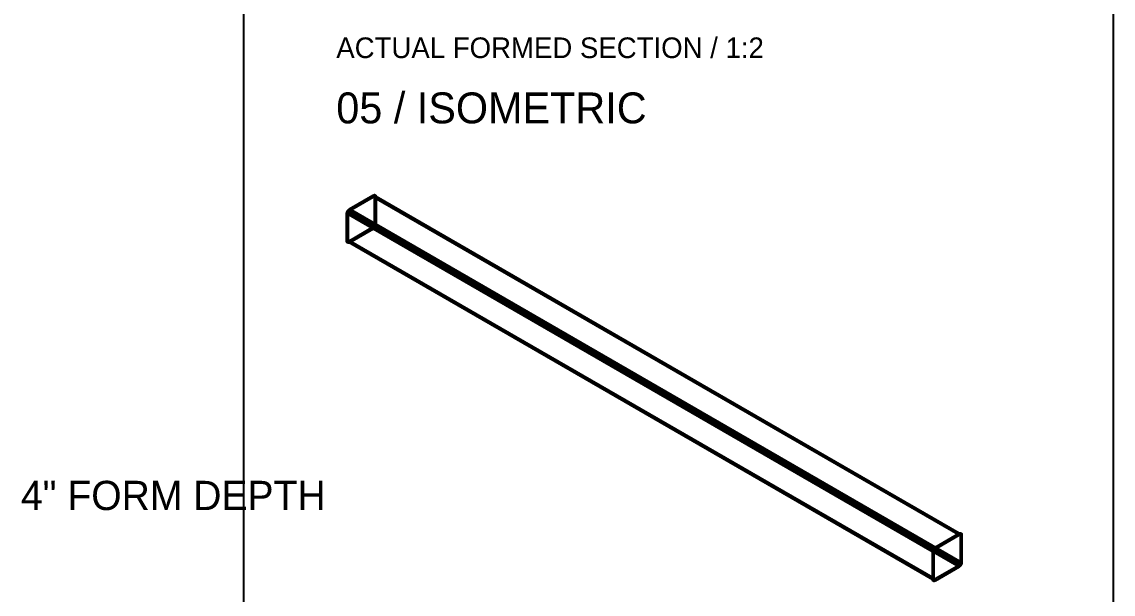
# Model space of a CAD drawing. Header units: inches. Extents: x 2 to 134, y 2 to 86.
# Drawn here: x 98.84 to 134.11, y 42.17 to 60.67 of the extents above; entities that cross this region are included whole.
import ezdxf

# ---------------------------------------------------------------- set-up
doc = ezdxf.new("R2010")
doc.units = ezdxf.units.IN
doc.header["$MEASUREMENT"] = 0

msp = doc.modelspace()

# ---------------------------------------------------------------- linework, layer by layer
at = {"layer": 'OUTLINE'}
for p, q in [((134.111, 86.111), (134.111, 1.889)), ((106, 75.5), (106, 7.444)), ((109.423, 54.626), (110.197, 55.073)), ((110.197, 55.073), (110.199, 55.075)), ((129.133, 44.14), (110.197, 55.073)), ((110.199, 55.075), (110.201, 55.076)), ((110.201, 55.076), (110.203, 55.077)), ((110.203, 55.077), (110.206, 55.078)), ((110.206, 55.078), (110.208, 55.079)), ((110.208, 55.079), (110.21, 55.08)), ((110.21, 55.08), (110.212, 55.081)), ((110.212, 55.081), (110.214, 55.082)), ((110.214, 55.082), (110.216, 55.082)), ((110.216, 55.082), (110.218, 55.083)), ((110.218, 55.083), (110.221, 55.083)), ((110.221, 55.083), (110.223, 55.084)), ((110.223, 55.084), (110.225, 55.084)), ((110.225, 55.084), (110.227, 55.085)), ((110.227, 55.085), (110.229, 55.085)), ((110.229, 55.085), (110.231, 55.085)), ((110.231, 55.085), (110.233, 55.085)), ((110.233, 55.085), (110.235, 55.086)), ((110.235, 55.086), (110.237, 55.086)), ((110.237, 55.086), (110.239, 55.086)), ((110.239, 55.086), (110.241, 55.085)), ((110.241, 55.085), (110.243, 55.085)), ((110.243, 55.085), (110.245, 55.085)), ((110.245, 55.085), (110.246, 55.085)), ((110.246, 55.085), (110.248, 55.084)), ((110.248, 55.084), (110.25, 55.084)), ((110.25, 55.084), (110.252, 55.083)), ((110.252, 55.083), (110.253, 55.083)), ((110.253, 55.083), (110.255, 55.082)), ((110.255, 55.082), (110.257, 55.081)), ((110.257, 55.081), (110.258, 55.081)), ((110.258, 55.081), (110.26, 55.08)), ((110.26, 55.08), (110.261, 55.079)), ((110.261, 55.079), (110.263, 55.078)), ((110.263, 55.078), (110.264, 55.077)), ((110.264, 55.077), (110.266, 55.076)), ((110.266, 55.076), (110.267, 55.074)), ((110.267, 55.074), (110.269, 55.073)), ((110.269, 55.073), (110.27, 55.072)), ((110.27, 55.072), (110.271, 55.07)), ((110.271, 55.07), (110.272, 55.069)), ((110.272, 55.069), (110.273, 55.068)), ((110.273, 55.068), (110.274, 55.066)), ((110.274, 55.066), (110.276, 55.064)), ((110.276, 55.064), (110.277, 55.063)), ((110.277, 55.063), (110.278, 55.061)), ((110.278, 55.061), (110.278, 55.059)), ((110.278, 55.059), (110.279, 55.057)), ((110.279, 55.057), (110.28, 55.056)), ((110.28, 55.056), (110.281, 55.054)), ((110.281, 55.054), (110.282, 55.052)), ((110.282, 55.052), (110.282, 55.05)), ((110.282, 55.05), (110.283, 55.048)), ((110.283, 55.048), (110.283, 55.045)), ((110.283, 55.045), (110.284, 55.043)), ((110.284, 55.043), (110.284, 55.041)), ((110.284, 55.041), (110.285, 55.039)), ((110.285, 55.039), (110.285, 55.036)), ((110.285, 55.036), (110.285, 55.034)), ((110.285, 55.034), (110.286, 55.032)), ((110.286, 55.032), (110.286, 55.029)), ((109.423, 54.558), (110.197, 55.005)), ((110.197, 55.005), (110.197, 55.005)), ((110.197, 55.005), (110.198, 55.005)), ((129.133, 44.072), (110.197, 55.005)), ((110.198, 55.005), (110.199, 55.006)), ((110.199, 55.006), (110.2, 55.006)), ((110.2, 55.006), (110.2, 55.007)), ((110.2, 55.007), (110.201, 55.007)), ((110.201, 55.007), (110.202, 55.007)), ((110.202, 55.007), (110.203, 55.007)), ((110.203, 55.007), (110.203, 55.008)), ((110.203, 55.008), (110.204, 55.008)), ((110.204, 55.008), (110.205, 55.008)), ((110.205, 55.008), (110.205, 55.008)), ((110.205, 55.008), (110.206, 55.008)), ((110.206, 55.008), (110.207, 55.008)), ((110.207, 55.008), (110.207, 55.009)), ((110.207, 55.009), (110.208, 55.009)), ((110.208, 55.009), (110.209, 55.009)), ((110.209, 55.009), (110.209, 55.009)), ((110.209, 55.009), (110.21, 55.009)), ((110.21, 55.009), (110.211, 55.009)), ((110.211, 55.009), (110.211, 55.009)), ((110.211, 55.009), (110.212, 55.009)), ((110.212, 55.009), (110.213, 55.009)), ((110.213, 55.009), (110.213, 55.008)), ((110.213, 55.008), (110.214, 55.008)), ((110.214, 55.008), (110.214, 55.008)), ((110.214, 55.008), (110.215, 55.008)), ((110.215, 55.008), (110.216, 55.008)), ((110.216, 55.008), (110.216, 55.008)), ((110.216, 55.008), (110.217, 55.007)), ((110.217, 55.007), (110.217, 55.007)), ((110.217, 55.007), (110.218, 55.007)), ((110.218, 55.007), (110.218, 55.006)), ((110.218, 55.006), (110.219, 55.006)), ((110.219, 55.006), (110.219, 55.006)), ((110.219, 55.006), (110.22, 55.005)), ((110.22, 55.005), (110.22, 55.005)), ((110.22, 55.005), (110.221, 55.005)), ((110.221, 55.005), (110.221, 55.004)), ((110.221, 55.004), (110.222, 55.004)), ((110.222, 55.004), (110.222, 55.003)), ((110.222, 55.003), (110.222, 55.003)), ((110.222, 55.003), (110.223, 55.002)), ((110.223, 55.002), (110.223, 55.002)), ((110.223, 55.002), (110.223, 55.001)), ((110.223, 55.001), (110.224, 55.001)), ((110.224, 55.001), (110.224, 55)), ((110.224, 55), (110.224, 54.999)), ((110.224, 54.999), (110.225, 54.999)), ((110.225, 54.999), (110.225, 54.998)), ((110.225, 54.998), (110.225, 54.997)), ((110.225, 54.997), (110.225, 54.997)), ((110.225, 54.997), (110.225, 54.996)), ((110.225, 54.996), (110.226, 54.995)), ((110.226, 54.995), (110.226, 54.995)), ((110.226, 54.995), (110.226, 54.994)), ((110.226, 54.994), (110.226, 54.993)), ((110.226, 54.993), (110.226, 54.992)), ((110.226, 54.992), (110.226, 54.992)), ((110.226, 54.992), (110.226, 54.991)), ((110.226, 54.991), (110.226, 54.99)), ((110.226, 54.99), (110.226, 54.989)), ((110.226, 54.989), (110.227, 54.988)), ((110.227, 54.988), (110.227, 54.987)), ((110.227, 54.987), (110.227, 54.094)), ((129.163, 44.054), (110.227, 54.987)), ((110.286, 55.029), (110.286, 55.027)), ((110.286, 55.027), (110.286, 55.024)), ((110.286, 55.024), (110.286, 55.022)), ((129.222, 44.089), (110.286, 55.022)), ((110.286, 55.022), (110.286, 54.128)), ((109.333, 54.477), (109.334, 54.48)), ((109.333, 54.474), (109.333, 54.477)), ((109.333, 54.472), (109.333, 54.474)), ((128.269, 43.539), (109.333, 54.472)), ((109.333, 53.578), (109.333, 54.472)), ((109.334, 54.487), (109.335, 54.49)), ((109.334, 54.485), (109.334, 54.487)), ((109.334, 54.482), (109.334, 54.485)), ((109.334, 54.48), (109.334, 54.482)), ((109.335, 54.493), (109.336, 54.496)), ((109.335, 54.49), (109.335, 54.493)), ((109.336, 54.498), (109.337, 54.501)), ((109.336, 54.496), (109.336, 54.498)), ((109.337, 54.504), (109.338, 54.507)), ((109.337, 54.501), (109.337, 54.504)), ((109.338, 54.507), (109.339, 54.51)), ((109.339, 54.512), (109.34, 54.515)), ((109.339, 54.51), (109.339, 54.512)), ((109.34, 54.515), (109.341, 54.518)), ((109.341, 54.518), (109.342, 54.521)), ((109.342, 54.521), (109.343, 54.524)), ((109.343, 54.524), (109.344, 54.526)), ((109.344, 54.526), (109.345, 54.529)), ((109.345, 54.529), (109.346, 54.532)), ((109.346, 54.532), (109.347, 54.535)), ((109.347, 54.535), (109.348, 54.538)), ((109.348, 54.538), (109.35, 54.541)), ((109.35, 54.541), (109.351, 54.543)), ((109.351, 54.543), (109.352, 54.546)), ((109.352, 54.546), (109.354, 54.549)), ((109.354, 54.549), (109.355, 54.552)), ((109.355, 54.552), (109.356, 54.554)), ((109.356, 54.554), (109.358, 54.557)), ((109.358, 54.557), (109.359, 54.56)), ((109.359, 54.56), (109.361, 54.562)), ((109.361, 54.562), (109.363, 54.565)), ((109.363, 54.565), (109.364, 54.568)), ((109.364, 54.568), (109.366, 54.57)), ((109.366, 54.57), (109.368, 54.573)), ((109.368, 54.573), (109.369, 54.575)), ((109.369, 54.575), (109.371, 54.578)), ((109.371, 54.578), (109.373, 54.58)), ((109.373, 54.58), (109.375, 54.583)), ((109.375, 54.583), (109.377, 54.585)), ((109.377, 54.585), (109.379, 54.588)), ((109.379, 54.588), (109.381, 54.59)), ((109.381, 54.59), (109.382, 54.592)), ((109.382, 54.592), (109.384, 54.595)), ((109.384, 54.595), (109.386, 54.597)), ((109.386, 54.597), (109.388, 54.599)), ((109.388, 54.599), (109.391, 54.601)), ((109.391, 54.601), (109.393, 54.603)), ((109.393, 54.603), (109.395, 54.605)), ((109.393, 54.513), (109.394, 54.514)), ((109.393, 54.512), (109.393, 54.513)), ((109.393, 54.511), (109.393, 54.512)), ((109.393, 54.51), (109.393, 54.511)), ((109.393, 54.511), (109.393, 54.511)), ((109.393, 54.509), (109.393, 54.51)), ((109.393, 54.508), (109.393, 54.509)), ((109.393, 54.507), (109.393, 54.508)), ((109.393, 54.506), (109.393, 54.507)), ((109.393, 53.612), (109.393, 54.506)), ((128.329, 43.573), (109.393, 54.506)), ((109.394, 54.518), (109.395, 54.519)), ((109.394, 54.517), (109.394, 54.518)), ((109.394, 54.516), (109.394, 54.517)), ((109.394, 54.515), (109.394, 54.516)), ((109.394, 54.514), (109.394, 54.515)), ((109.395, 54.605), (109.397, 54.607)), ((109.395, 54.522), (109.396, 54.523)), ((109.395, 54.521), (109.395, 54.522)), ((109.395, 54.52), (109.395, 54.521)), ((109.395, 54.519), (109.395, 54.52)), ((109.396, 54.524), (109.397, 54.525)), ((109.396, 54.523), (109.396, 54.524)), ((109.396, 54.523), (109.396, 54.523)), ((109.397, 54.607), (109.399, 54.609)), ((109.397, 54.527), (109.398, 54.528)), ((109.397, 54.526), (109.397, 54.527)), ((109.397, 54.525), (109.397, 54.526)), ((109.398, 54.529), (109.399, 54.53)), ((109.398, 54.528), (109.398, 54.529)), ((109.399, 54.609), (109.401, 54.611)), ((109.399, 54.531), (109.4, 54.532)), ((109.399, 54.53), (109.399, 54.531)), ((109.4, 54.533), (109.401, 54.534)), ((109.4, 54.532), (109.4, 54.533)), ((109.401, 54.611), (109.403, 54.613)), ((109.401, 54.535), (109.402, 54.536)), ((109.401, 54.534), (109.401, 54.535)), ((109.402, 54.536), (109.403, 54.537)), ((109.402, 54.536), (109.402, 54.536)), ((109.403, 54.613), (109.405, 54.614)), ((109.403, 54.538), (109.404, 54.539)), ((109.403, 54.537), (109.403, 54.538)), ((109.404, 54.54), (109.405, 54.541)), ((109.404, 54.539), (109.404, 54.54)), ((109.405, 54.614), (109.407, 54.616)), ((109.405, 54.541), (109.406, 54.542)), ((109.406, 54.542), (109.407, 54.543)), ((109.406, 54.542), (109.406, 54.542)), ((109.407, 54.616), (109.41, 54.618)), ((109.407, 54.544), (109.408, 54.545)), ((109.407, 54.543), (109.407, 54.544)), ((109.408, 54.545), (109.409, 54.546)), ((109.409, 54.546), (109.41, 54.547)), ((109.409, 54.546), (109.409, 54.546)), ((109.41, 54.618), (109.412, 54.619)), ((109.41, 54.547), (109.411, 54.548)), ((109.411, 54.548), (109.411, 54.549)), ((109.411, 54.549), (109.412, 54.549)), ((109.412, 54.619), (109.414, 54.621)), ((109.412, 54.549), (109.413, 54.55)), ((109.413, 54.55), (109.413, 54.551)), ((109.413, 54.551), (109.414, 54.551)), ((109.414, 54.621), (109.416, 54.622)), ((109.414, 54.551), (109.415, 54.552)), ((109.415, 54.552), (109.415, 54.553)), ((109.415, 54.553), (109.416, 54.553)), ((109.416, 54.622), (109.418, 54.624)), ((109.416, 54.553), (109.417, 54.554)), ((109.417, 54.554), (109.418, 54.554)), ((109.418, 54.624), (109.42, 54.625)), ((109.418, 54.554), (109.418, 54.555)), ((109.418, 54.555), (109.419, 54.555)), ((109.419, 54.555), (109.42, 54.556)), ((109.42, 54.625), (109.423, 54.626)), ((109.42, 54.556), (109.421, 54.557)), ((109.42, 54.556), (109.42, 54.556)), ((109.421, 54.557), (109.422, 54.557)), ((109.422, 54.557), (109.423, 54.558)), ((128.359, 43.693), (109.423, 54.626)), ((128.359, 43.625), (109.423, 54.558)), ((110.197, 54.042), (109.423, 53.595)), ((110.197, 53.973), (109.423, 53.526)), ((110.198, 54.043), (110.197, 54.042)), ((129.133, 43.109), (110.197, 54.042)), ((110.197, 54.042), (110.197, 54.042)), ((110.199, 53.975), (110.197, 53.973)), ((129.133, 43.04), (110.197, 53.973)), ((110.199, 54.043), (110.198, 54.043)), ((110.2, 54.044), (110.199, 54.043)), ((110.201, 53.976), (110.199, 53.975)), ((110.201, 54.045), (110.2, 54.044)), ((110.2, 54.044), (110.2, 54.044)), ((110.202, 54.045), (110.201, 54.045)), ((110.203, 53.977), (110.201, 53.976)), ((110.203, 54.046), (110.202, 54.045)), ((110.204, 54.047), (110.203, 54.047)), ((110.203, 54.047), (110.203, 54.046)), ((110.206, 53.979), (110.203, 53.977)), ((110.205, 54.048), (110.204, 54.047)), ((110.206, 54.049), (110.205, 54.049)), ((110.205, 54.049), (110.205, 54.048)), ((110.207, 54.05), (110.206, 54.049)), ((110.208, 53.98), (110.206, 53.979)), ((110.208, 54.051), (110.207, 54.051)), ((110.207, 54.051), (110.207, 54.05)), ((110.209, 54.052), (110.208, 54.051)), ((110.21, 53.982), (110.208, 53.98)), ((110.21, 54.053), (110.209, 54.053)), ((110.209, 54.053), (110.209, 54.052)), ((110.211, 54.054), (110.21, 54.053)), ((110.212, 53.984), (110.21, 53.982)), ((110.212, 54.056), (110.211, 54.055)), ((110.211, 54.055), (110.211, 54.054)), ((110.213, 54.057), (110.212, 54.056)), ((110.214, 53.985), (110.212, 53.984)), ((110.214, 54.058), (110.213, 54.057)), ((110.213, 54.057), (110.213, 54.057)), ((110.215, 54.06), (110.214, 54.059)), ((110.214, 54.059), (110.214, 54.058)), ((110.216, 53.987), (110.214, 53.985)), ((110.216, 54.061), (110.215, 54.06)), ((110.217, 54.062), (110.216, 54.062)), ((110.216, 54.062), (110.216, 54.061)), ((110.218, 53.989), (110.216, 53.987)), ((110.218, 54.064), (110.217, 54.063)), ((110.217, 54.063), (110.217, 54.062)), ((110.219, 54.066), (110.218, 54.065)), ((110.218, 54.065), (110.218, 54.064)), ((110.221, 53.991), (110.218, 53.989)), ((110.22, 54.068), (110.219, 54.067)), ((110.219, 54.067), (110.219, 54.066)), ((110.221, 54.07), (110.22, 54.069)), ((110.22, 54.069), (110.22, 54.068)), ((110.222, 54.072), (110.221, 54.071)), ((110.221, 54.071), (110.221, 54.07)), ((110.223, 53.993), (110.221, 53.991)), ((110.223, 54.074), (110.222, 54.073)), ((110.222, 54.073), (110.222, 54.073)), ((110.222, 54.073), (110.222, 54.072)), ((110.224, 54.077), (110.223, 54.076)), ((110.223, 54.076), (110.223, 54.075)), ((110.223, 54.075), (110.223, 54.074)), ((110.225, 53.995), (110.223, 53.993)), ((110.225, 54.08), (110.224, 54.079)), ((110.224, 54.079), (110.224, 54.078)), ((110.224, 54.078), (110.224, 54.077)), ((110.226, 54.085), (110.225, 54.084)), ((110.225, 54.084), (110.225, 54.083)), ((110.225, 54.083), (110.225, 54.082)), ((110.225, 54.082), (110.225, 54.081)), ((110.225, 54.081), (110.225, 54.08)), ((110.227, 53.997), (110.225, 53.995)), ((110.227, 54.093), (110.226, 54.092)), ((110.226, 54.092), (110.226, 54.091)), ((110.226, 54.091), (110.226, 54.09)), ((110.226, 54.09), (110.226, 54.089)), ((110.226, 54.089), (110.226, 54.088)), ((110.226, 54.088), (110.226, 54.087)), ((110.226, 54.087), (110.226, 54.087)), ((110.226, 54.087), (110.226, 54.086)), ((110.226, 54.086), (110.226, 54.085)), ((110.227, 54.094), (110.227, 54.093)), ((129.163, 43.16), (110.227, 54.094)), ((110.229, 53.999), (110.227, 53.997)), ((110.231, 54.001), (110.229, 53.999)), ((110.233, 54.003), (110.231, 54.001)), ((110.235, 54.005), (110.233, 54.003)), ((110.237, 54.007), (110.235, 54.005)), ((110.239, 54.01), (110.237, 54.007)), ((110.241, 54.012), (110.239, 54.01)), ((110.243, 54.014), (110.241, 54.012)), ((110.245, 54.017), (110.243, 54.014)), ((110.246, 54.019), (110.245, 54.017)), ((110.248, 54.022), (110.246, 54.019)), ((110.25, 54.024), (110.248, 54.022)), ((110.252, 54.027), (110.25, 54.024)), ((110.253, 54.029), (110.252, 54.027)), ((110.255, 54.032), (110.253, 54.029)), ((110.257, 54.035), (110.255, 54.032)), ((110.258, 54.037), (110.257, 54.035)), ((110.26, 54.04), (110.258, 54.037)), ((110.261, 54.043), (110.26, 54.04)), ((110.263, 54.045), (110.261, 54.043)), ((110.264, 54.048), (110.263, 54.045)), ((110.266, 54.051), (110.264, 54.048)), ((110.267, 54.054), (110.266, 54.051)), ((110.269, 54.056), (110.267, 54.054)), ((110.27, 54.059), (110.269, 54.056)), ((110.271, 54.062), (110.27, 54.059)), ((110.272, 54.065), (110.271, 54.062)), ((110.273, 54.068), (110.272, 54.065)), ((110.274, 54.07), (110.273, 54.068)), ((110.276, 54.073), (110.274, 54.07)), ((110.277, 54.076), (110.276, 54.073)), ((110.278, 54.079), (110.277, 54.076)), ((110.279, 54.085), (110.278, 54.082)), ((110.278, 54.082), (110.278, 54.079)), ((110.28, 54.087), (110.279, 54.085)), ((110.281, 54.09), (110.28, 54.087)), ((110.282, 54.093), (110.281, 54.09)), ((110.283, 54.099), (110.282, 54.096)), ((110.282, 54.096), (110.282, 54.093)), ((110.284, 54.104), (110.283, 54.101)), ((110.283, 54.101), (110.283, 54.099)), ((110.285, 54.11), (110.284, 54.107)), ((110.284, 54.107), (110.284, 54.104)), ((110.286, 54.118), (110.285, 54.115)), ((110.285, 54.115), (110.285, 54.112)), ((110.285, 54.112), (110.285, 54.11)), ((110.286, 54.128), (110.286, 54.125)), ((129.222, 43.195), (110.286, 54.128)), ((110.286, 54.125), (110.286, 54.123)), ((110.286, 54.123), (110.286, 54.12)), ((110.286, 54.12), (110.286, 54.118)), ((128.269, 42.645), (109.333, 53.578)), ((109.333, 53.575), (109.333, 53.578)), ((109.333, 53.573), (109.333, 53.575)), ((109.334, 53.57), (109.333, 53.573)), ((109.334, 53.568), (109.334, 53.57)), ((109.334, 53.566), (109.334, 53.568)), ((109.334, 53.563), (109.334, 53.566)), ((109.335, 53.561), (109.334, 53.563)), ((109.335, 53.559), (109.335, 53.561)), ((109.336, 53.557), (109.335, 53.559)), ((109.336, 53.554), (109.336, 53.557)), ((109.337, 53.552), (109.336, 53.554)), ((109.337, 53.55), (109.337, 53.552)), ((109.338, 53.548), (109.337, 53.55)), ((109.339, 53.546), (109.338, 53.548)), ((109.339, 53.544), (109.339, 53.546)), ((109.34, 53.542), (109.339, 53.544)), ((109.341, 53.541), (109.34, 53.542)), ((109.342, 53.539), (109.341, 53.541)), ((109.343, 53.537), (109.342, 53.539)), ((109.344, 53.535), (109.343, 53.537)), ((109.345, 53.534), (109.344, 53.535)), ((109.346, 53.532), (109.345, 53.534)), ((109.347, 53.531), (109.346, 53.532)), ((109.348, 53.529), (109.347, 53.531)), ((109.35, 53.528), (109.348, 53.529)), ((109.351, 53.527), (109.35, 53.528)), ((109.352, 53.525), (109.351, 53.527)), ((109.354, 53.524), (109.352, 53.525)), ((109.355, 53.523), (109.354, 53.524)), ((109.356, 53.522), (109.355, 53.523)), ((109.358, 53.521), (109.356, 53.522)), ((109.359, 53.52), (109.358, 53.521)), ((109.361, 53.519), (109.359, 53.52)), ((109.363, 53.518), (109.361, 53.519)), ((109.364, 53.518), (109.363, 53.518)), ((109.366, 53.517), (109.364, 53.518)), ((109.368, 53.516), (109.366, 53.517)), ((109.369, 53.516), (109.368, 53.516)), ((109.371, 53.515), (109.369, 53.516)), ((109.373, 53.515), (109.371, 53.515)), ((109.375, 53.515), (109.373, 53.515)), ((109.377, 53.514), (109.375, 53.515)), ((109.379, 53.514), (109.377, 53.514)), ((109.381, 53.514), (109.379, 53.514)), ((109.382, 53.514), (109.381, 53.514)), ((109.384, 53.514), (109.382, 53.514)), ((109.386, 53.514), (109.384, 53.514)), ((109.388, 53.514), (109.386, 53.514)), ((109.391, 53.515), (109.388, 53.514)), ((109.393, 53.515), (109.391, 53.515)), ((128.329, 42.679), (109.393, 53.612)), ((109.393, 53.611), (109.393, 53.612)), ((109.393, 53.61), (109.393, 53.611)), ((109.393, 53.611), (109.393, 53.611)), ((109.393, 53.609), (109.393, 53.61)), ((109.393, 53.608), (109.393, 53.609)), ((109.393, 53.607), (109.393, 53.608)), ((109.393, 53.606), (109.393, 53.607)), ((109.393, 53.607), (109.393, 53.607)), ((109.394, 53.605), (109.393, 53.606)), ((109.395, 53.515), (109.393, 53.515)), ((109.394, 53.604), (109.394, 53.605)), ((109.394, 53.603), (109.394, 53.604)), ((109.394, 53.604), (109.394, 53.604)), ((109.394, 53.602), (109.394, 53.603)), ((109.395, 53.602), (109.394, 53.602)), ((109.395, 53.601), (109.395, 53.602)), ((109.395, 53.6), (109.395, 53.601)), ((109.396, 53.599), (109.395, 53.6)), ((109.395, 53.6), (109.395, 53.6)), ((109.397, 53.516), (109.395, 53.515)), ((109.396, 53.598), (109.396, 53.599)), ((109.396, 53.599), (109.396, 53.599)), ((109.397, 53.598), (109.396, 53.598)), ((109.397, 53.597), (109.397, 53.598)), ((109.398, 53.596), (109.397, 53.597)), ((109.397, 53.597), (109.397, 53.597)), ((109.399, 53.516), (109.397, 53.516)), ((109.399, 53.595), (109.398, 53.596)), ((109.398, 53.596), (109.398, 53.596)), ((109.4, 53.594), (109.399, 53.595)), ((109.399, 53.595), (109.399, 53.595)), ((109.401, 53.517), (109.399, 53.516)), ((109.401, 53.594), (109.4, 53.594)), ((109.4, 53.594), (109.4, 53.594)), ((109.401, 53.593), (109.401, 53.594)), ((109.402, 53.593), (109.401, 53.593)), ((109.403, 53.518), (109.401, 53.517)), ((109.403, 53.592), (109.402, 53.593)), ((109.402, 53.593), (109.402, 53.593)), ((109.404, 53.592), (109.403, 53.592)), ((109.403, 53.592), (109.403, 53.592)), ((109.405, 53.518), (109.403, 53.518)), ((109.405, 53.592), (109.404, 53.592)), ((109.404, 53.592), (109.404, 53.592)), ((109.406, 53.591), (109.405, 53.592)), ((109.407, 53.519), (109.405, 53.518)), ((109.407, 53.591), (109.406, 53.591)), ((109.406, 53.591), (109.406, 53.591)), ((109.408, 53.591), (109.407, 53.591)), ((109.407, 53.591), (109.407, 53.591)), ((109.41, 53.52), (109.407, 53.519)), ((109.409, 53.591), (109.408, 53.591)), ((109.41, 53.591), (109.409, 53.591)), ((109.409, 53.591), (109.409, 53.591)), ((109.411, 53.591), (109.41, 53.591)), ((109.412, 53.521), (109.41, 53.52)), ((109.412, 53.591), (109.411, 53.591)), ((109.411, 53.591), (109.411, 53.591)), ((109.413, 53.591), (109.412, 53.591)), ((109.414, 53.522), (109.412, 53.521)), ((109.414, 53.592), (109.413, 53.591)), ((109.413, 53.591), (109.413, 53.591)), ((109.415, 53.592), (109.414, 53.592)), ((109.416, 53.523), (109.414, 53.522)), ((109.416, 53.592), (109.415, 53.592)), ((109.415, 53.592), (109.415, 53.592)), ((109.417, 53.592), (109.416, 53.592)), ((109.418, 53.524), (109.416, 53.523)), ((109.418, 53.593), (109.417, 53.592)), ((109.419, 53.593), (109.418, 53.593)), ((109.418, 53.593), (109.418, 53.593)), ((109.42, 53.525), (109.418, 53.524)), ((109.42, 53.594), (109.419, 53.593)), ((109.421, 53.594), (109.42, 53.594)), ((109.42, 53.594), (109.42, 53.594)), ((109.423, 53.526), (109.42, 53.525)), ((109.422, 53.595), (109.421, 53.594)), ((109.423, 53.595), (109.422, 53.595)), ((128.359, 42.662), (109.423, 53.595)), ((128.359, 42.593), (109.423, 53.526)), ((128.359, 43.693), (129.133, 44.14)), ((129.133, 44.14), (129.135, 44.142)), ((129.135, 44.142), (129.137, 44.143)), ((129.137, 44.143), (129.139, 44.144)), ((129.139, 44.144), (129.142, 44.145)), ((129.142, 44.145), (129.144, 44.146)), ((129.144, 44.146), (129.146, 44.147)), ((129.146, 44.147), (129.148, 44.148)), ((129.148, 44.148), (129.15, 44.148)), ((129.15, 44.148), (129.152, 44.149)), ((129.152, 44.149), (129.155, 44.15)), ((129.155, 44.15), (129.157, 44.15)), ((129.157, 44.15), (129.159, 44.151)), ((129.159, 44.151), (129.161, 44.151)), ((129.161, 44.151), (129.163, 44.152)), ((129.163, 44.152), (129.165, 44.152)), ((129.165, 44.152), (129.167, 44.152)), ((129.167, 44.152), (129.169, 44.152)), ((129.169, 44.152), (129.171, 44.152)), ((129.171, 44.152), (129.173, 44.153)), ((129.173, 44.153), (129.175, 44.152)), ((129.175, 44.152), (129.177, 44.152)), ((129.177, 44.152), (129.179, 44.152)), ((129.179, 44.152), (129.181, 44.152)), ((129.181, 44.152), (129.183, 44.152)), ((129.183, 44.152), (129.184, 44.151)), ((129.184, 44.151), (129.186, 44.151)), ((129.186, 44.151), (129.188, 44.15)), ((129.188, 44.15), (129.19, 44.15)), ((129.19, 44.15), (129.191, 44.149)), ((129.191, 44.149), (129.193, 44.148)), ((129.193, 44.148), (129.194, 44.147)), ((129.194, 44.147), (129.196, 44.147)), ((129.196, 44.147), (129.198, 44.146)), ((129.198, 44.146), (129.199, 44.145)), ((129.199, 44.145), (129.201, 44.144)), ((129.201, 44.144), (129.202, 44.142)), ((129.202, 44.142), (129.203, 44.141)), ((129.203, 44.141), (129.205, 44.14)), ((129.205, 44.14), (129.206, 44.139)), ((129.206, 44.139), (129.207, 44.137)), ((129.207, 44.137), (129.208, 44.136)), ((129.208, 44.136), (129.21, 44.134)), ((129.21, 44.134), (129.211, 44.133)), ((129.211, 44.133), (129.212, 44.131)), ((129.212, 44.131), (129.213, 44.13)), ((129.213, 44.13), (129.214, 44.128)), ((129.214, 44.128), (129.215, 44.126)), ((129.215, 44.126), (129.215, 44.124)), ((129.215, 44.124), (129.216, 44.122)), ((129.216, 44.122), (129.217, 44.12)), ((129.217, 44.12), (129.218, 44.119)), ((129.218, 44.119), (129.218, 44.116)), ((129.218, 44.116), (129.219, 44.114)), ((129.219, 44.114), (129.22, 44.112)), ((129.22, 44.112), (129.22, 44.11)), ((129.22, 44.11), (129.221, 44.108)), ((129.221, 44.108), (129.221, 44.106)), ((129.221, 44.106), (129.221, 44.103)), ((129.221, 44.103), (129.222, 44.101)), ((129.222, 44.101), (129.222, 44.099)), ((129.222, 44.099), (129.222, 44.096)), ((129.222, 44.096), (129.222, 44.094)), ((128.359, 43.625), (129.133, 44.072)), ((129.133, 44.072), (129.134, 44.072)), ((129.134, 44.072), (129.135, 44.073)), ((129.134, 44.072), (129.134, 44.072)), ((129.135, 44.073), (129.136, 44.073)), ((129.136, 44.073), (129.137, 44.073)), ((129.137, 44.073), (129.137, 44.074)), ((129.137, 44.074), (129.138, 44.074)), ((129.138, 44.074), (129.139, 44.074)), ((129.139, 44.074), (129.139, 44.075)), ((129.139, 44.075), (129.14, 44.075)), ((129.14, 44.075), (129.141, 44.075)), ((129.141, 44.075), (129.142, 44.075)), ((129.142, 44.075), (129.142, 44.075)), ((129.142, 44.075), (129.143, 44.075)), ((129.143, 44.075), (129.144, 44.075)), ((129.144, 44.075), (129.144, 44.076)), ((129.144, 44.076), (129.145, 44.076)), ((129.145, 44.076), (129.146, 44.076)), ((129.146, 44.076), (129.146, 44.076)), ((129.146, 44.076), (129.147, 44.076)), ((129.147, 44.076), (129.148, 44.076)), ((129.148, 44.076), (129.148, 44.076)), ((129.148, 44.076), (129.149, 44.075)), ((129.149, 44.075), (129.149, 44.075)), ((129.149, 44.075), (129.15, 44.075)), ((129.15, 44.075), (129.151, 44.075)), ((129.151, 44.075), (129.151, 44.075)), ((129.151, 44.075), (129.152, 44.075)), ((129.152, 44.075), (129.152, 44.074)), ((129.152, 44.074), (129.153, 44.074)), ((129.153, 44.074), (129.153, 44.074)), ((129.153, 44.074), (129.154, 44.074)), ((129.154, 44.074), (129.154, 44.073)), ((129.154, 44.073), (129.155, 44.073)), ((129.155, 44.073), (129.155, 44.073)), ((129.155, 44.073), (129.156, 44.072)), ((129.156, 44.072), (129.156, 44.072)), ((129.156, 44.072), (129.157, 44.071)), ((129.157, 44.071), (129.157, 44.071)), ((129.157, 44.071), (129.158, 44.071)), ((129.158, 44.071), (129.158, 44.07)), ((129.158, 44.07), (129.158, 44.07)), ((129.158, 44.07), (129.159, 44.069)), ((129.159, 44.069), (129.159, 44.069)), ((129.159, 44.069), (129.159, 44.068)), ((129.159, 44.068), (129.16, 44.067)), ((129.16, 44.067), (129.16, 44.067)), ((129.16, 44.067), (129.16, 44.066)), ((129.16, 44.066), (129.161, 44.066)), ((129.161, 44.066), (129.161, 44.065)), ((129.161, 44.065), (129.161, 44.064)), ((129.161, 44.064), (129.161, 44.064)), ((129.161, 44.064), (129.162, 44.063)), ((129.162, 44.063), (129.162, 44.062)), ((129.162, 44.062), (129.162, 44.061)), ((129.162, 44.061), (129.162, 44.061)), ((129.162, 44.061), (129.162, 44.06)), ((129.162, 44.06), (129.162, 44.059)), ((129.162, 44.059), (129.162, 44.058)), ((129.162, 44.058), (129.163, 44.058)), ((129.163, 44.058), (129.163, 44.057)), ((129.163, 44.057), (129.163, 44.056)), ((129.163, 44.056), (129.163, 44.055)), ((129.163, 44.055), (129.163, 44.054)), ((129.163, 44.054), (129.163, 43.16)), ((129.222, 44.094), (129.222, 44.091)), ((129.222, 44.091), (129.222, 44.089)), ((129.222, 44.089), (129.222, 43.195)), ((128.269, 43.539), (128.27, 43.541)), ((128.269, 42.645), (128.269, 43.539)), ((128.27, 43.554), (128.271, 43.557)), ((128.27, 43.552), (128.27, 43.554)), ((128.27, 43.549), (128.27, 43.552)), ((128.27, 43.546), (128.27, 43.549)), ((128.27, 43.544), (128.27, 43.546)), ((128.27, 43.541), (128.27, 43.544)), ((128.271, 43.56), (128.272, 43.563)), ((128.271, 43.557), (128.271, 43.56)), ((128.272, 43.565), (128.273, 43.568)), ((128.272, 43.563), (128.272, 43.565)), ((128.273, 43.571), (128.274, 43.574)), ((128.273, 43.568), (128.273, 43.571)), ((128.274, 43.574), (128.275, 43.576)), ((128.275, 43.579), (128.276, 43.582)), ((128.275, 43.576), (128.275, 43.579)), ((128.276, 43.582), (128.277, 43.585)), ((128.277, 43.585), (128.278, 43.588)), ((128.278, 43.588), (128.279, 43.591)), ((128.279, 43.591), (128.28, 43.593)), ((128.28, 43.593), (128.281, 43.596)), ((128.281, 43.596), (128.282, 43.599)), ((128.282, 43.599), (128.283, 43.602)), ((128.283, 43.602), (128.285, 43.605)), ((128.285, 43.605), (128.286, 43.607)), ((128.286, 43.607), (128.287, 43.61)), ((128.287, 43.61), (128.288, 43.613)), ((128.288, 43.613), (128.29, 43.616)), ((128.29, 43.616), (128.291, 43.619)), ((128.291, 43.619), (128.293, 43.621)), ((128.293, 43.621), (128.294, 43.624)), ((128.294, 43.624), (128.296, 43.627)), ((128.296, 43.627), (128.297, 43.629)), ((128.297, 43.629), (128.299, 43.632)), ((128.299, 43.632), (128.3, 43.635)), ((128.3, 43.635), (128.302, 43.637)), ((128.302, 43.637), (128.304, 43.64)), ((128.304, 43.64), (128.306, 43.642)), ((128.306, 43.642), (128.307, 43.645)), ((128.307, 43.645), (128.309, 43.647)), ((128.309, 43.647), (128.311, 43.65)), ((128.311, 43.65), (128.313, 43.652)), ((128.313, 43.652), (128.315, 43.655)), ((128.315, 43.655), (128.317, 43.657)), ((128.317, 43.657), (128.319, 43.659)), ((128.319, 43.659), (128.321, 43.661)), ((128.321, 43.661), (128.323, 43.664)), ((128.323, 43.664), (128.325, 43.666)), ((128.325, 43.666), (128.327, 43.668)), ((128.327, 43.668), (128.329, 43.67)), ((128.329, 43.67), (128.331, 43.672)), ((128.329, 43.579), (128.33, 43.58)), ((128.329, 43.578), (128.329, 43.579)), ((128.329, 43.577), (128.329, 43.578)), ((128.329, 43.576), (128.329, 43.577)), ((128.329, 43.577), (128.329, 43.577)), ((128.329, 43.575), (128.329, 43.576)), ((128.329, 43.574), (128.329, 43.575)), ((128.329, 43.573), (128.329, 43.574)), ((128.329, 42.679), (128.329, 43.573)), ((128.33, 43.584), (128.331, 43.585)), ((128.33, 43.583), (128.33, 43.584)), ((128.33, 43.582), (128.33, 43.583)), ((128.33, 43.581), (128.33, 43.582)), ((128.33, 43.58), (128.33, 43.581)), ((128.331, 43.672), (128.333, 43.674)), ((128.331, 43.587), (128.331, 43.588)), ((128.331, 43.588), (128.332, 43.588)), ((128.331, 43.586), (128.331, 43.587)), ((128.331, 43.585), (128.331, 43.586)), ((128.332, 43.59), (128.333, 43.591)), ((128.332, 43.589), (128.332, 43.59)), ((128.332, 43.588), (128.332, 43.589)), ((128.333, 43.674), (128.335, 43.676)), ((128.333, 43.593), (128.334, 43.594)), ((128.333, 43.592), (128.333, 43.593)), ((128.333, 43.591), (128.333, 43.592)), ((128.334, 43.596), (128.335, 43.597)), ((128.334, 43.595), (128.334, 43.596)), ((128.334, 43.594), (128.334, 43.595)), ((128.335, 43.676), (128.337, 43.678)), ((128.335, 43.598), (128.336, 43.599)), ((128.335, 43.597), (128.335, 43.598)), ((128.336, 43.6), (128.337, 43.601)), ((128.336, 43.599), (128.336, 43.6)), ((128.337, 43.678), (128.339, 43.68)), ((128.337, 43.601), (128.337, 43.602)), ((128.337, 43.602), (128.338, 43.602)), ((128.338, 43.603), (128.339, 43.604)), ((128.338, 43.602), (128.338, 43.603)), ((128.339, 43.68), (128.341, 43.681)), ((128.339, 43.605), (128.34, 43.606)), ((128.339, 43.604), (128.339, 43.605)), ((128.34, 43.607), (128.341, 43.608)), ((128.34, 43.606), (128.34, 43.607)), ((128.341, 43.681), (128.344, 43.683)), ((128.341, 43.608), (128.342, 43.608)), ((128.342, 43.609), (128.343, 43.61)), ((128.342, 43.608), (128.342, 43.609)), ((128.343, 43.611), (128.344, 43.612)), ((128.343, 43.61), (128.343, 43.611)), ((128.344, 43.683), (128.346, 43.685)), ((128.344, 43.612), (128.345, 43.612)), ((128.345, 43.613), (128.346, 43.614)), ((128.345, 43.612), (128.345, 43.613)), ((128.346, 43.685), (128.348, 43.686)), ((128.346, 43.614), (128.347, 43.615)), ((128.347, 43.615), (128.348, 43.616)), ((128.347, 43.615), (128.347, 43.615)), ((128.348, 43.686), (128.35, 43.688)), ((128.348, 43.616), (128.349, 43.617)), ((128.349, 43.617), (128.349, 43.618)), ((128.349, 43.618), (128.35, 43.618)), ((128.35, 43.688), (128.352, 43.689)), ((128.35, 43.618), (128.351, 43.619)), ((128.351, 43.619), (128.352, 43.619)), ((128.352, 43.689), (128.354, 43.691)), ((128.352, 43.62), (128.353, 43.621)), ((128.352, 43.619), (128.352, 43.62)), ((128.353, 43.621), (128.354, 43.621)), ((128.354, 43.691), (128.357, 43.692)), ((128.354, 43.621), (128.354, 43.622)), ((128.354, 43.622), (128.355, 43.622)), ((128.355, 43.622), (128.356, 43.623)), ((128.356, 43.623), (128.357, 43.623)), ((128.357, 43.692), (128.359, 43.693)), ((128.357, 43.623), (128.357, 43.624)), ((128.357, 43.624), (128.358, 43.624)), ((128.358, 43.624), (128.359, 43.625)), ((129.133, 43.109), (128.359, 42.662)), ((129.133, 43.04), (128.359, 42.593)), ((129.134, 43.109), (129.133, 43.109)), ((129.135, 43.041), (129.133, 43.04)), ((129.135, 43.11), (129.134, 43.11)), ((129.134, 43.11), (129.134, 43.109)), ((129.136, 43.111), (129.135, 43.11)), ((129.137, 43.043), (129.135, 43.041)), ((129.137, 43.111), (129.136, 43.111)), ((129.138, 43.112), (129.137, 43.112)), ((129.137, 43.112), (129.137, 43.111)), ((129.139, 43.044), (129.137, 43.043)), ((129.139, 43.113), (129.138, 43.112)), ((129.14, 43.114), (129.139, 43.114)), ((129.139, 43.114), (129.139, 43.113)), ((129.142, 43.046), (129.139, 43.044)), ((129.141, 43.115), (129.14, 43.114)), ((129.142, 43.115), (129.141, 43.115)), ((129.143, 43.117), (129.142, 43.116)), ((129.142, 43.116), (129.142, 43.115)), ((129.144, 43.047), (129.142, 43.046)), ((129.144, 43.117), (129.143, 43.117)), ((129.145, 43.119), (129.144, 43.118)), ((129.144, 43.118), (129.144, 43.117)), ((129.146, 43.049), (129.144, 43.047)), ((129.146, 43.12), (129.145, 43.119)), ((129.147, 43.121), (129.146, 43.12)), ((129.146, 43.12), (129.146, 43.12)), ((129.148, 43.051), (129.146, 43.049)), ((129.148, 43.122), (129.147, 43.121)), ((129.149, 43.123), (129.148, 43.123)), ((129.148, 43.123), (129.148, 43.122)), ((129.15, 43.052), (129.148, 43.051)), ((129.15, 43.125), (129.149, 43.124)), ((129.149, 43.124), (129.149, 43.123)), ((129.151, 43.126), (129.15, 43.125)), ((129.152, 43.054), (129.15, 43.052)), ((129.152, 43.128), (129.151, 43.127)), ((129.151, 43.127), (129.151, 43.126)), ((129.153, 43.129), (129.152, 43.129)), ((129.152, 43.129), (129.152, 43.128)), ((129.155, 43.056), (129.152, 43.054)), ((129.154, 43.131), (129.153, 43.13)), ((129.153, 43.13), (129.153, 43.129)), ((129.155, 43.133), (129.154, 43.132)), ((129.154, 43.132), (129.154, 43.131)), ((129.156, 43.135), (129.155, 43.134)), ((129.155, 43.134), (129.155, 43.133)), ((129.157, 43.058), (129.155, 43.056)), ((129.157, 43.137), (129.156, 43.136)), ((129.156, 43.136), (129.156, 43.135)), ((129.158, 43.139), (129.157, 43.138)), ((129.157, 43.138), (129.157, 43.137)), ((129.159, 43.06), (129.157, 43.058)), ((129.159, 43.141), (129.158, 43.14)), ((129.158, 43.14), (129.158, 43.139)), ((129.158, 43.139), (129.158, 43.139)), ((129.16, 43.144), (129.159, 43.143)), ((129.159, 43.143), (129.159, 43.142)), ((129.159, 43.142), (129.159, 43.141)), ((129.161, 43.062), (129.159, 43.06)), ((129.161, 43.147), (129.16, 43.146)), ((129.16, 43.146), (129.16, 43.145)), ((129.16, 43.145), (129.16, 43.144)), ((129.162, 43.151), (129.161, 43.15)), ((129.161, 43.15), (129.161, 43.149)), ((129.161, 43.149), (129.161, 43.148)), ((129.161, 43.148), (129.161, 43.147)), ((129.163, 43.064), (129.161, 43.062)), ((129.163, 43.157), (129.162, 43.156)), ((129.162, 43.156), (129.162, 43.155)), ((129.162, 43.155), (129.162, 43.154)), ((129.162, 43.154), (129.162, 43.153)), ((129.162, 43.153), (129.162, 43.153)), ((129.162, 43.153), (129.162, 43.152)), ((129.162, 43.152), (129.162, 43.151)), ((129.163, 43.16), (129.163, 43.16)), ((129.163, 43.16), (129.163, 43.159)), ((129.163, 43.159), (129.163, 43.158)), ((129.163, 43.158), (129.163, 43.157)), ((129.165, 43.066), (129.163, 43.064)), ((129.167, 43.068), (129.165, 43.066)), ((129.169, 43.07), (129.167, 43.068)), ((129.171, 43.072), (129.169, 43.07)), ((129.173, 43.074), (129.171, 43.072)), ((129.175, 43.077), (129.173, 43.074)), ((129.177, 43.079), (129.175, 43.077)), ((129.179, 43.081), (129.177, 43.079)), ((129.181, 43.084), (129.179, 43.081)), ((129.183, 43.086), (129.181, 43.084)), ((129.184, 43.089), (129.183, 43.086)), ((129.186, 43.091), (129.184, 43.089)), ((129.188, 43.094), (129.186, 43.091)), ((129.19, 43.096), (129.188, 43.094)), ((129.191, 43.099), (129.19, 43.096)), ((129.193, 43.102), (129.191, 43.099)), ((129.194, 43.104), (129.193, 43.102)), ((129.196, 43.107), (129.194, 43.104)), ((129.198, 43.11), (129.196, 43.107)), ((129.199, 43.112), (129.198, 43.11)), ((129.201, 43.115), (129.199, 43.112)), ((129.202, 43.118), (129.201, 43.115)), ((129.203, 43.121), (129.202, 43.118)), ((129.205, 43.123), (129.203, 43.121)), ((129.206, 43.126), (129.205, 43.123)), ((129.207, 43.129), (129.206, 43.126)), ((129.208, 43.132), (129.207, 43.129)), ((129.21, 43.135), (129.208, 43.132)), ((129.211, 43.137), (129.21, 43.135)), ((129.212, 43.14), (129.211, 43.137)), ((129.213, 43.143), (129.212, 43.14)), ((129.214, 43.146), (129.213, 43.143)), ((129.215, 43.149), (129.214, 43.146)), ((129.216, 43.154), (129.215, 43.151)), ((129.215, 43.151), (129.215, 43.149)), ((129.217, 43.157), (129.216, 43.154)), ((129.218, 43.16), (129.217, 43.157)), ((129.219, 43.166), (129.218, 43.163)), ((129.218, 43.163), (129.218, 43.16)), ((129.22, 43.168), (129.219, 43.166)), ((129.221, 43.174), (129.22, 43.171)), ((129.22, 43.171), (129.22, 43.168)), ((129.222, 43.182), (129.221, 43.179)), ((129.221, 43.179), (129.221, 43.176)), ((129.221, 43.176), (129.221, 43.174)), ((129.222, 43.195), (129.222, 43.192)), ((129.222, 43.192), (129.222, 43.19)), ((129.222, 43.19), (129.222, 43.187)), ((129.222, 43.187), (129.222, 43.185)), ((129.222, 43.185), (129.222, 43.182)), ((128.27, 42.642), (128.269, 42.645)), ((128.27, 42.64), (128.27, 42.642)), ((128.27, 42.637), (128.27, 42.64)), ((128.27, 42.635), (128.27, 42.637)), ((128.27, 42.633), (128.27, 42.635)), ((128.27, 42.63), (128.27, 42.633)), ((128.271, 42.628), (128.27, 42.63)), ((128.271, 42.626), (128.271, 42.628)), ((128.272, 42.623), (128.271, 42.626)), ((128.272, 42.621), (128.272, 42.623)), ((128.273, 42.619), (128.272, 42.621)), ((128.273, 42.617), (128.273, 42.619)), ((128.274, 42.615), (128.273, 42.617)), ((128.275, 42.613), (128.274, 42.615)), ((128.275, 42.611), (128.275, 42.613)), ((128.276, 42.609), (128.275, 42.611)), ((128.277, 42.607), (128.276, 42.609)), ((128.278, 42.606), (128.277, 42.607)), ((128.279, 42.604), (128.278, 42.606)), ((128.28, 42.602), (128.279, 42.604)), ((128.281, 42.601), (128.28, 42.602)), ((128.282, 42.599), (128.281, 42.601)), ((128.283, 42.598), (128.282, 42.599)), ((128.285, 42.596), (128.283, 42.598)), ((128.286, 42.595), (128.285, 42.596)), ((128.287, 42.594), (128.286, 42.595)), ((128.288, 42.592), (128.287, 42.594)), ((128.29, 42.591), (128.288, 42.592)), ((128.291, 42.59), (128.29, 42.591)), ((128.293, 42.589), (128.291, 42.59)), ((128.294, 42.588), (128.293, 42.589)), ((128.296, 42.587), (128.294, 42.588)), ((128.297, 42.586), (128.296, 42.587)), ((128.299, 42.585), (128.297, 42.586)), ((128.3, 42.585), (128.299, 42.585)), ((128.302, 42.584), (128.3, 42.585)), ((128.304, 42.583), (128.302, 42.584)), ((128.306, 42.583), (128.304, 42.583)), ((128.307, 42.582), (128.306, 42.583)), ((128.309, 42.582), (128.307, 42.582)), ((128.311, 42.582), (128.309, 42.582)), ((128.313, 42.581), (128.311, 42.582)), ((128.315, 42.581), (128.313, 42.581)), ((128.317, 42.581), (128.315, 42.581)), ((128.319, 42.581), (128.317, 42.581)), ((128.321, 42.581), (128.319, 42.581)), ((128.323, 42.581), (128.321, 42.581)), ((128.325, 42.581), (128.323, 42.581)), ((128.327, 42.582), (128.325, 42.581)), ((128.329, 42.582), (128.327, 42.582)), ((128.329, 42.678), (128.329, 42.679)), ((128.329, 42.677), (128.329, 42.678)), ((128.329, 42.678), (128.329, 42.678)), ((128.329, 42.676), (128.329, 42.677)), ((128.329, 42.675), (128.329, 42.676)), ((128.329, 42.674), (128.329, 42.675)), ((128.33, 42.673), (128.329, 42.674)), ((128.329, 42.674), (128.329, 42.674)), ((128.331, 42.582), (128.329, 42.582)), ((128.33, 42.672), (128.33, 42.673)), ((128.33, 42.671), (128.33, 42.672)), ((128.33, 42.67), (128.33, 42.671)), ((128.33, 42.671), (128.33, 42.671)), ((128.331, 42.669), (128.33, 42.67)), ((128.331, 42.668), (128.331, 42.669)), ((128.331, 42.669), (128.331, 42.669)), ((128.331, 42.667), (128.331, 42.668)), ((128.332, 42.667), (128.331, 42.667)), ((128.333, 42.583), (128.331, 42.582)), ((128.332, 42.666), (128.332, 42.667)), ((128.333, 42.665), (128.332, 42.666)), ((128.332, 42.666), (128.332, 42.666)), ((128.333, 42.664), (128.333, 42.665)), ((128.334, 42.663), (128.333, 42.664)), ((128.333, 42.664), (128.333, 42.664)), ((128.335, 42.583), (128.333, 42.583)), ((128.335, 42.662), (128.334, 42.663)), ((128.334, 42.663), (128.334, 42.663)), ((128.334, 42.663), (128.334, 42.663)), ((128.336, 42.661), (128.335, 42.662)), ((128.335, 42.662), (128.335, 42.662)), ((128.337, 42.584), (128.335, 42.583)), ((128.337, 42.661), (128.336, 42.661)), ((128.336, 42.661), (128.336, 42.661)), ((128.337, 42.66), (128.337, 42.661)), ((128.338, 42.66), (128.337, 42.66)), ((128.339, 42.584), (128.337, 42.584)), ((128.339, 42.659), (128.338, 42.66)), ((128.338, 42.66), (128.338, 42.66)), ((128.34, 42.659), (128.339, 42.659)), ((128.339, 42.659), (128.339, 42.659)), ((128.341, 42.585), (128.339, 42.584)), ((128.341, 42.659), (128.34, 42.659)), ((128.34, 42.659), (128.34, 42.659)), ((128.342, 42.658), (128.341, 42.659)), ((128.344, 42.586), (128.341, 42.585)), ((128.343, 42.658), (128.342, 42.658)), ((128.342, 42.658), (128.342, 42.658)), ((128.344, 42.658), (128.343, 42.658)), ((128.343, 42.658), (128.343, 42.658)), ((128.345, 42.658), (128.344, 42.658)), ((128.346, 42.587), (128.344, 42.586)), ((128.346, 42.658), (128.345, 42.658)), ((128.345, 42.658), (128.345, 42.658)), ((128.347, 42.658), (128.346, 42.658)), ((128.348, 42.588), (128.346, 42.587)), ((128.348, 42.658), (128.347, 42.658)), ((128.347, 42.658), (128.347, 42.658)), ((128.349, 42.658), (128.348, 42.658)), ((128.35, 42.589), (128.348, 42.588)), ((128.35, 42.658), (128.349, 42.658)), ((128.349, 42.658), (128.349, 42.658)), ((128.351, 42.659), (128.35, 42.658)), ((128.352, 42.59), (128.35, 42.589)), ((128.352, 42.659), (128.351, 42.659)), ((128.353, 42.659), (128.352, 42.659)), ((128.352, 42.659), (128.352, 42.659)), ((128.354, 42.591), (128.352, 42.59)), ((128.354, 42.66), (128.353, 42.659)), ((128.355, 42.66), (128.354, 42.66)), ((128.354, 42.66), (128.354, 42.66)), ((128.357, 42.592), (128.354, 42.591)), ((128.356, 42.66), (128.355, 42.66)), ((128.357, 42.661), (128.356, 42.66)), ((128.358, 42.662), (128.357, 42.661)), ((128.357, 42.661), (128.357, 42.661)), ((128.359, 42.593), (128.357, 42.592)), ((128.359, 42.662), (128.358, 42.662))]:
    msp.add_line(p, q, dxfattribs=at)

# ---------------------------------------------------------------- texts
at = {"layer": 'ANNOTATION'}
for s, height, p in [('ACTUAL FORMED SECTION / 1:2', 0.66667, (109, 59.5)), ('05 / ISOMETRIC', 1, (109, 57.389)), ('4" FORM DEPTH', 0.94444, (98.806, 44.889))]:
    msp.add_text(s, height=height, dxfattribs=at).set_placement(p)

doc.saveas('drawing.dxf')
